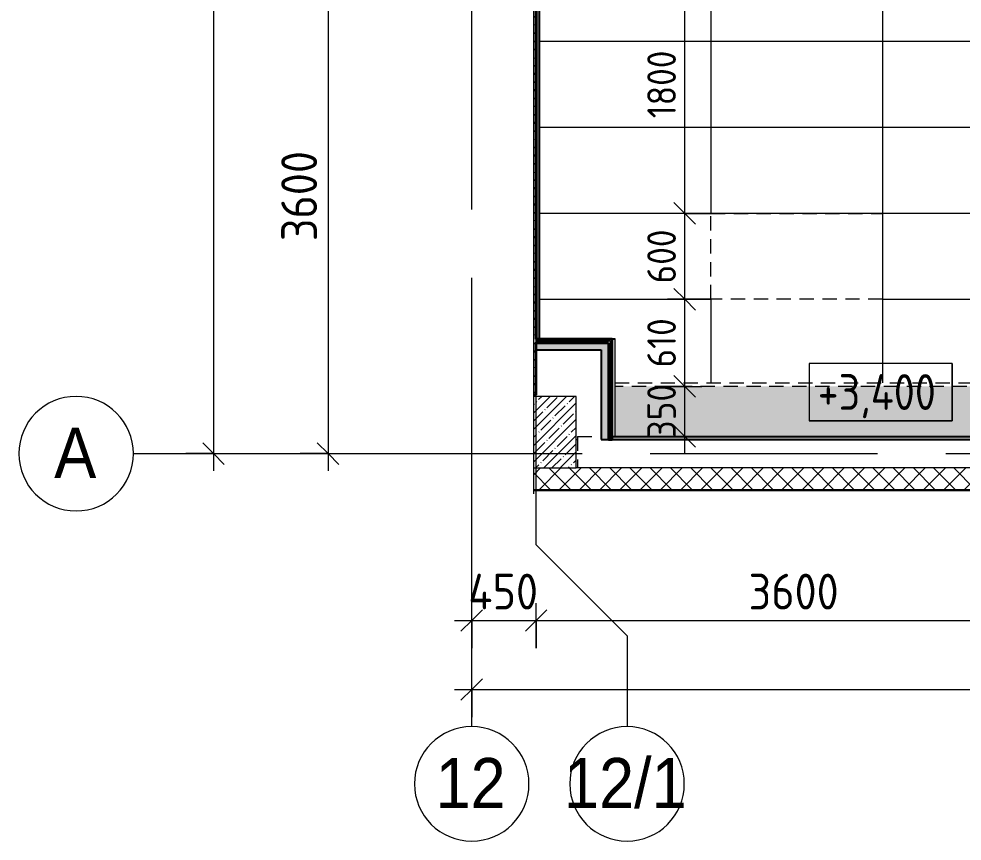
# Model space of a CAD drawing. Header units: millimetres. Extents: x 35146 to 234858, y -8553 to 29000.
# Drawn here: x 35146 to 41736, y -2706 to 3037 of the extents above; entities that cross this region are included whole.
import ezdxf

# ---------------------------------------------------------------- set-up
doc = ezdxf.new("R2010")
doc.units = ezdxf.units.MM
doc.linetypes.add('200_ШТРИХ__ш1_п0_6_', pattern=[160, 100, -60])
doc.linetypes.add('Осевая', pattern=[3175, 635, -476.25, 1587.5, -476.25])
for name, color, linetype, lineweight in [('A-ANNO-DIMS', 7, 'Continuous', 9), ('A-ANNO-DIMS-100', 7, 'Continuous', 9), ('A-DETL-GENF', 7, 'Continuous', 9), ('A-DETL-MBND', 7, '200_ШТРИХ__ш1_п0_6_', 9), ('A-DETL-MBND-1', 7, 'Continuous', 9), ('A-FLOR', 7, 'Continuous', 9), ('A-WALL', 7, 'Continuous', 9), ('G-ANNO-DIMS', 7, 'Continuous', 9), ('I-WALL', 7, 'Continuous', 9), ('S-COLS', 7, 'Continuous', 9), ('Оси', 7, 'Continuous', 9), ('Оси-1', 7, 'Continuous', 20), ('Оси-2', 7, 'Осевая', 9)]:
    doc.layers.add(name, color=color, linetype=linetype, lineweight=lineweight)
for name, color, linetype, lineweight, true_color in [('A-WALL-1', 7, 'Continuous', 25, 0x3c3c3c), ('A-WALL-2', 7, 'Continuous', 13, 0x3c3c3c), ('A-WALL-3', 7, 'Continuous', 35, 0x3c3c3c), ('A-WALL-FNSH-1', 7, 'Continuous', 9, 0x3c3c3c), ('A-WALL-FNSH-2', 7, 'Continuous', 13, 0x3c3c3c)]:
    doc.layers.add(name, color=color, linetype=linetype, lineweight=lineweight, true_color=true_color)
doc.styles.add('Arial', font='arial.ttf', dxfattribs={"width": 0.9, "height": 350})
doc.styles.add('GOST Common', font='GOST_Common.ttf', dxfattribs={"width": 0.9, "height": 250})
doc.styles.add('ISOCPEUR', font='isocpeur.ttf', dxfattribs={"width": 0.9, "height": 250})
doc.styles.add('ISOCPEUR_1', font='isocpeur.ttf', dxfattribs={"width": 0.9, "height": 200})
doc.dimstyles.new('ISO-2_0_0_9К_Средний_округл2', dxfattribs={"dimscale": 304.8, "dimtxt": 199.196235, "dimasz": 0.492126, "dimexe": 0.393701, "dimexo": 0, "dimgap": 0, "dimtad": 1, "dimdec": 0, "dimrnd": 10, "dimzin": 0, "dimdsep": 46, "dimtxsty": 'ISOCPEUR_1', "dimblk1": 'OBLIQUE', "dimblk2": 'OBLIQUE', "dimsah": 1, "dimcen": 0.09, "dimdle": 0.393701, "dimazin": 0, "dimtfac": 1, "dimtdec": 4, "dimtix": 1, "dimtmove": 0, "dimatfit": 3, "dimfxl": 1, "dimtvp": 1, "dimtolj": 1, "dimtzin": 0, "dimarcsym": 2})
doc.dimstyles.new('ISO-2_5_0_9К_БОЛЬШОЙ', dxfattribs={"dimscale": 304.8, "dimtxt": 248.995294, "dimasz": 0.492126, "dimexe": 0.393701, "dimexo": 0.984252, "dimgap": 0, "dimtad": 1, "dimdec": 0, "dimrnd": 10, "dimzin": 0, "dimdsep": 46, "dimtxsty": 'ISOCPEUR', "dimblk1": 'OBLIQUE', "dimblk2": 'OBLIQUE', "dimsah": 1, "dimcen": 0.09, "dimdle": 0.393701, "dimazin": 0, "dimtfac": 1, "dimtdec": 4, "dimtix": 1, "dimtmove": 0, "dimatfit": 3, "dimfxl": 1, "dimtvp": 1, "dimtolj": 1, "dimtzin": 0, "dimarcsym": 2})
doc.dimstyles.new('ISO-2_5_0_9К_БОЛЬШОЙ_1', dxfattribs={"dimscale": 304.8, "dimtxt": 248.995294, "dimasz": 0.492126, "dimexe": 0.393701, "dimexo": 0.984252, "dimgap": 0, "dimtad": 1, "dimdec": 0, "dimrnd": 10, "dimzin": 0, "dimdsep": 46, "dimtxsty": 'ISOCPEUR', "dimblk1": 'OBLIQUE', "dimblk2": 'OBLIQUE', "dimsah": 1, "dimcen": 0.09, "dimdle": 0.393701, "dimazin": 0, "dimtfac": 1, "dimtdec": 4, "dimtix": 1, "dimtmove": 2, "dimatfit": 3, "dimfxl": 1, "dimtvp": 1, "dimtolj": 1, "dimtzin": 0, "dimarcsym": 2})
pattern_1 = [(0, (0, 0), (121.92, 30.48), [10.058, -81.382, 10.058, -81.382, -487.68]), (0, (0, 0), (121.92, 30.48), [-182.88, 10.058, -172.822, 10.058, -81.382, -213.36]), (0, (0, 0), (121.92, 30.48), [-457.2, 10.058, -50.902, 10.058, -142.342]), (120, (45.72, 15.24), (-87.356454, 90.345817), [10.058, -81.382, 10.058, -81.382, -487.68]), (120, (45.72, 15.24), (-87.356454, 90.345817), [-182.88, 10.058, -172.822, 10.058, -81.382, -213.36]), (120, (45.72, 15.24), (-87.356454, 90.345817), [-457.2, 10.058, -50.902, 10.058, -142.342]), (240, (60.96, 76.2), (-34.563546, -120.825817), [10.058, -81.382, 10.058, -81.382, -487.68]), (240, (60.96, 76.2), (-34.563546, -120.825817), [-182.88, 10.058, -172.822, 10.058, -81.382, -213.36]), (240, (60.96, 76.2), (-34.563546, -120.825817), [-457.2, 10.058, -50.902, 10.058, -142.342])]
pattern_2 = [(45, (0, 0), (-106.066, 106.066), []), (135, (0, 0), (-106.066, -106.066), [])]

# ---------------------------------------------------------------- blocks, each defined once
blk = doc.blocks.new('BSC_Колонна _Прямоугольная - 500х500-V5-План потолков с обозначением видов отделки и геометрии 2 этажа в осях 12-23')
at = {"layer": 'S-COLS'}
h = blk.add_hatch(dxfattribs=at)
h.set_pattern_fill('FP_6', color=256, style=0, pattern_type=2)
h.set_pattern_definition([(45, (-38790, -150), (-57.02463, 57.02463), []), (45, (-38732.975, -150), (-57.02463, 57.02463), [100.806, -20.161, 3.353, -16.808])])
h.paths.add_polyline_path([(-47.3, -250), (250, -250), (250, 250), (-47.3, 250), (-47.3, 183.4)])
for p, q in [((250, 250), (-47.3, 250)), ((250, -250), (250, 250)), ((-47.3, -250), (250, -250))]:
    blk.add_line(p, q, dxfattribs=at)
blk = doc.blocks.new('DET_L_Линия разрыва - М100-30654842-План потолков с обозначением видов отделки и геометрии 2 этажа в осях 12-23')
at = {"layer": 'A-DETL-GENF'}
blk.add_line((24079.7, 0), (12339.9, 0), dxfattribs=at)
blk = doc.blocks.new('Ось сетки - D8-29747960-План потолков с обозначением видов отделки и геометрии 2 этажа в осях 12-23')
at = {"layer": 'Оси-1'}
for start, end in [(360, 180), (180, 360)]:
    blk.add_arc((0, 0), 4, start, end, dxfattribs=at)
blk = doc.blocks.new('DIMBLOCK12-План потолков с обозначением видов отделки и геометрии 2 этажа в осях 12-23')
at = {"layer": 'A-ANNO-DIMS-100', "lineweight": 20}
for p, q in [((37306, 3600), (37231, 3675)), ((37306, 3600), (37381, 3525)), ((37306, 0), (37231, 75)), ((37306, 0), (37381, -75))]:
    blk.add_line(p, q, dxfattribs=at)
at = {"layer": 'A-ANNO-DIMS-100'}
for p, q in [((37112.1, 3600), (37426, 3600)), ((37306, 3600), (37112.1, 3600)), ((37306, 3600), (37306, -120)), ((37112.1, 0), (37426, 0)), ((37306, 0), (37112.1, 0))]:
    blk.add_line(p, q, dxfattribs=at)
at = {"layer": 'A-ANNO-DIMS-100', "color": 0, "insert": (36979.4, 1484), "char_height": 250, "width": 758.478, "attachment_point": 1, "rotation": 90, "line_spacing_factor": 1.149209, "style": 'ISOCPEUR'}
blk.add_mtext('3600', dxfattribs=at)
blk = doc.blocks.new('_Oblique')
at = {"color": 0, "linetype": 'ByBlock', "lineweight": -2}
blk.add_line((-0.5, -0.5), (0.5, 0.5), dxfattribs=at)
blk = doc.blocks.new('DIMBLOCK13-План потолков с обозначением видов отделки и геометрии 2 этажа в осях 12-23')
at = {"layer": 'A-ANNO-DIMS-100'}
for p, q in [((36506, 27120), (36506, -120)), ((36312.1, 27000), (36626, 27000)), ((36506, 27000), (36312.1, 27000)), ((36312.1, 0), (36626, 0)), ((36506, 0), (36312.1, 0))]:
    blk.add_line(p, q, dxfattribs=at)
at = {"layer": 'A-ANNO-DIMS-100', "lineweight": 20}
for p, q in [((36506, 27000), (36431, 27075)), ((36506, 27000), (36581, 26925)), ((36506, 0), (36431, 75)), ((36506, 0), (36581, -75))]:
    blk.add_line(p, q, dxfattribs=at)
at = {"layer": 'A-ANNO-DIMS-100', "color": 0, "insert": (36179.4, 13799.6), "char_height": 250, "width": 948.097, "attachment_point": 1, "rotation": 90, "line_spacing_factor": 1.149209, "style": 'ISOCPEUR'}
blk.add_mtext('27000', dxfattribs=at)
blk = doc.blocks.new('DIMBLOCK14-План потолков с обозначением видов отделки и геометрии 2 этажа в осях 12-23')
at = {"layer": 'A-ANNO-DIMS-100'}
for p, q in [((38310, -1840.8), (38310, -1526.9)), ((84560, -1840.8), (84560, -1526.9)), ((38190, -1646.9), (84680, -1646.9)), ((38310, -1646.9), (38310, -1840.8)), ((84560, -1646.9), (84560, -1840.8))]:
    blk.add_line(p, q, dxfattribs=at)
at = {"layer": 'A-ANNO-DIMS-100', "lineweight": 20}
for p, q in [((38310, -1646.9), (38385, -1571.9)), ((84560, -1646.9), (84635, -1571.9)), ((38310, -1646.9), (38235, -1721.9)), ((84560, -1646.9), (84485, -1721.9))]:
    blk.add_line(p, q, dxfattribs=at)
at = {"layer": 'A-ANNO-DIMS-100', "color": 0, "insert": (62678.4, -1320.3), "char_height": 250, "width": 976.828, "attachment_point": 1, "line_spacing_factor": 1.149209, "style": 'ISOCPEUR'}
blk.add_mtext('46250', dxfattribs=at)
blk = doc.blocks.new('DIMBLOCK15-План потолков с обозначением видов отделки и геометрии 2 этажа в осях 12-23')
at = {"layer": 'A-ANNO-DIMS-100'}
for p, q in [((38310, -1358.9), (38310, -1045)), ((38760, -1358.9), (38760, -1045)), ((38190, -1165), (38760, -1165)), ((38310, -1165), (38310, -1358.9)), ((38760, -1165), (38760, -1358.9))]:
    blk.add_line(p, q, dxfattribs=at)
at = {"layer": 'A-ANNO-DIMS-100', "lineweight": 20}
for p, q in [((38310, -1165), (38385, -1090)), ((38760, -1165), (38835, -1090)), ((38310, -1165), (38235, -1240)), ((38760, -1165), (38685, -1240))]:
    blk.add_line(p, q, dxfattribs=at)
at = {"layer": 'A-ANNO-DIMS-100', "color": 0, "insert": (38286, -838.4), "char_height": 250, "width": 597.589, "attachment_point": 1, "line_spacing_factor": 1.149209, "style": 'ISOCPEUR'}
blk.add_mtext('450', dxfattribs=at)
blk = doc.blocks.new('DIMBLOCK16-План потолков с обозначением видов отделки и геометрии 2 этажа в осях 12-23')
at = {"layer": 'A-ANNO-DIMS-100'}
for p, q in [((38760, -1358.9), (38760, -1045)), ((42360, -1358.9), (42360, -1045)), ((38760, -1165), (42360, -1165)), ((38760, -1165), (38760, -1358.9)), ((42360, -1165), (42360, -1358.9))]:
    blk.add_line(p, q, dxfattribs=at)
at = {"layer": 'A-ANNO-DIMS-100', "lineweight": 20}
for p, q in [((38760, -1165), (38835, -1090)), ((42360, -1165), (42435, -1090)), ((38760, -1165), (38685, -1240)), ((42360, -1165), (42285, -1240))]:
    blk.add_line(p, q, dxfattribs=at)
at = {"layer": 'A-ANNO-DIMS-100', "color": 0, "insert": (40244, -838.4), "char_height": 250, "width": 758.478, "attachment_point": 1, "line_spacing_factor": 1.149209, "style": 'ISOCPEUR'}
blk.add_mtext('3600', dxfattribs=at)
blk = doc.blocks.new('DIMBLOCK33-План потолков с обозначением видов отделки и геометрии 2 этажа в осях 12-23')
at = {"layer": 'A-ANNO-DIMS-100', "lineweight": 20}
for p, q in [((39797.7, 470), (39722.7, 545)), ((39797.7, 470), (39872.7, 395)), ((39797.7, 121), (39722.7, 196)), ((39797.7, 121), (39872.7, 46))]:
    blk.add_line(p, q, dxfattribs=at)
at = {"layer": 'A-ANNO-DIMS-100'}
for p, q in [((39691.6, 470), (39917.7, 470)), ((39797.7, 470), (39691.6, 470)), ((39797.7, 1), (39797.7, 470)), ((39691.6, 121), (39917.7, 121)), ((39797.7, 121), (39691.6, 121))]:
    blk.add_line(p, q, dxfattribs=at)
at = {"layer": 'A-ANNO-DIMS-100', "color": 0, "insert": (39536.4, 105.9), "char_height": 200, "width": 455.087, "attachment_point": 1, "rotation": 90, "line_spacing_factor": 1.149209, "style": 'ISOCPEUR_1'}
blk.add_mtext('350', dxfattribs=at)
blk = doc.blocks.new('DIMBLOCK34-План потолков с обозначением видов отделки и геометрии 2 этажа в осях 12-23')
at = {"layer": 'A-ANNO-DIMS-100', "lineweight": 20}
for p, q in [((39797.7, 1078.3), (39722.7, 1153.3)), ((39797.7, 1078.3), (39872.7, 1003.3)), ((39797.7, 470), (39722.7, 545)), ((39797.7, 470), (39872.7, 395))]:
    blk.add_line(p, q, dxfattribs=at)
at = {"layer": 'A-ANNO-DIMS-100'}
for p, q in [((39980.1, 1078.3), (39677.7, 1078.3)), ((39797.7, 470), (39797.7, 1078.3)), ((39797.7, 1078.3), (39980.1, 1078.3)), ((39691.6, 470), (39917.7, 470)), ((39797.7, 470), (39691.6, 470))]:
    blk.add_line(p, q, dxfattribs=at)
at = {"layer": 'A-ANNO-DIMS-100', "color": 0, "insert": (39536.4, 601.8), "char_height": 200, "width": 413.715, "attachment_point": 1, "rotation": 90, "line_spacing_factor": 1.149209, "style": 'ISOCPEUR_1'}
blk.add_mtext('610', dxfattribs=at)
blk = doc.blocks.new('DIMBLOCK35-План потолков с обозначением видов отделки и геометрии 2 этажа в осях 12-23')
at = {"layer": 'A-ANNO-DIMS-100', "lineweight": 20}
for p, q in [((39797.7, 1678.3), (39722.7, 1753.3)), ((39797.7, 1678.3), (39872.7, 1603.3)), ((39797.7, 1078.3), (39722.7, 1153.3)), ((39797.7, 1078.3), (39872.7, 1003.3))]:
    blk.add_line(p, q, dxfattribs=at)
at = {"layer": 'A-ANNO-DIMS-100'}
for p, q in [((39980.1, 1678.3), (39677.7, 1678.3)), ((39797.7, 1078.3), (39797.7, 1678.3)), ((39797.7, 1678.3), (39980.1, 1678.3)), ((39980.1, 1078.3), (39677.7, 1078.3)), ((39797.7, 1078.3), (39980.1, 1078.3))]:
    blk.add_line(p, q, dxfattribs=at)
at = {"layer": 'A-ANNO-DIMS-100', "color": 0, "insert": (39536.4, 1188.7), "char_height": 200, "width": 455.087, "attachment_point": 1, "rotation": 90, "line_spacing_factor": 1.149209, "style": 'ISOCPEUR_1'}
blk.add_mtext('600', dxfattribs=at)
blk = doc.blocks.new('DIMBLOCK36-План потолков с обозначением видов отделки и геометрии 2 этажа в осях 12-23')
at = {"layer": 'A-ANNO-DIMS-100', "lineweight": 20}
for p, q in [((39797.7, 3478.3), (39722.7, 3553.3)), ((39797.7, 3478.3), (39872.7, 3403.3)), ((39797.7, 1678.3), (39722.7, 1753.3)), ((39797.7, 1678.3), (39872.7, 1603.3))]:
    blk.add_line(p, q, dxfattribs=at)
at = {"layer": 'A-ANNO-DIMS-100'}
for p, q in [((39980.1, 3478.3), (39677.7, 3478.3)), ((39797.7, 1678.3), (39797.7, 3478.3)), ((39797.7, 3478.3), (39980.1, 3478.3)), ((39980.1, 1678.3), (39677.7, 1678.3)), ((39797.7, 1678.3), (39980.1, 1678.3))]:
    blk.add_line(p, q, dxfattribs=at)
at = {"layer": 'A-ANNO-DIMS-100', "color": 0, "insert": (39536.4, 2342.7), "char_height": 200, "width": 565.411, "attachment_point": 1, "rotation": 90, "line_spacing_factor": 1.149209, "style": 'ISOCPEUR_1'}
blk.add_mtext('1800', dxfattribs=at)
blk = doc.blocks.new('Высотные отметки - 10х4_h_-17668695-План потолков с обозначением видов отделки и геометрии 2 этажа в осях 12-23')
at = {"layer": 'G-ANNO-DIMS'}
for p, q in [((-5, 4), (-5, 0)), ((5, 4), (-5, 4)), ((5, 4), (-5, 4)), ((-5, 4), (-5, 0)), ((5, 4), (5, 0)), ((5, 0), (5, 4)), ((5, 0), (-5, 0)), ((-5, 0), (5, 0))]:
    blk.add_line(p, q, dxfattribs=at)

msp = doc.modelspace()

# ---------------------------------------------------------------- hatches: boundary and pattern name
at = {"layer": 'A-DETL-MBND'}
h = msp.add_hatch(dxfattribs=at)
h.set_pattern_fill('FP_47', color=256, style=0, pattern_type=2)
h.set_pattern_definition([(0, (44781, 7079.5), (0, 600), []), (90, (44781, 7079.5), (-1200, 7e-14), [])])
h.paths.add_polyline_path([(47389, 495), (47389, 7049), (46759, 7049), (46759, 7659), (44211, 7659), (44211, 7049), (43410, 7049), (43410, 6478.3), (43580.1, 6478.3), (43580.1, 5878.3), (43410, 5878.3), (43410, 4078.3), (43580.1, 4078.3), (43580.1, 3478.3), (43410, 3478.3), (43410, 1678.3), (43580.1, 1678.3), (43580.1, 1078.3), (43410, 1078.3), (43410, 495), (47094.5, 495)])
h.paths.add_polyline_path([(42910, 495), (42910, 1078.3), (42380.1, 1078.3), (42380.1, 1678.3), (42910, 1678.3), (42910, 3478.3), (42380.1, 3478.3), (42380.1, 4078.3), (42910, 4078.3), (42910, 5878.3), (42380.1, 5878.3), (42380.1, 6478.3), (42910, 6478.3), (42910, 7049), (42889, 7049), (42889, 7679), (40348.2, 7679), (40381, 7670.2), (40245.8, 7633.9), (40245.7, 7679), (39061, 7679), (39061, 7379), (38781, 7379), (38781, 800), (39310, 800), (39310, 495), (42696.8, 495)])
h.paths.add_polyline_path([(45980.1, 1078.3), (44780.1, 1078.3), (44780.1, 1678.3), (45980.1, 1678.3), (45980.1, 1491.5)])
h.paths.add_polyline_path([(39980.1, 1078.3), (39980.1, 1678.3), (41180.1, 1678.3), (41180.1, 1078.3)])
h.paths.add_polyline_path([(44780.1, 3478.3), (44780.1, 4078.3), (45980.1, 4078.3), (45980.1, 3478.3)])
h.paths.add_polyline_path([(39980.1, 3478.3), (39980.1, 4078.3), (41180.1, 4078.3), (41180.1, 3478.3)])
h.paths.add_polyline_path([(44780.1, 5878.3), (44780.1, 6478.3), (45980.1, 6478.3), (45980.1, 5878.3)])
h.paths.add_polyline_path([(39980.1, 5878.3), (39981, 6478.3), (41180.1, 6478.3), (41180.1, 5878.3)])
h.paths.add_polyline_path([(39981.2, 7270), (39944.9, 7405.2), (40017.4, 7405.3)])
at = {"layer": 'A-DETL-MBND-1'}
h = msp.add_hatch(color=256, dxfattribs=at)
h.paths.add_polyline_path([(47094.5, 121), (47389, 121), (47389, 470), (43710, 470), (43710, 121), (44162.7, 121)])
h.paths.add_polyline_path([(42696.8, 121), (42889, 121), (42889, 470), (39310, 470), (39310, 121), (41230.8, 121)])
at = {"layer": 'A-WALL'}
h = msp.add_hatch(dxfattribs=at)
h.set_pattern_fill('FP_20', color=256, style=0, pattern_type=2)
h.set_pattern_definition([(45, (0, 0), (-70.71068, 70.71068), []), (135, (0, 0), (-70.71068, -70.71068), [])])
h.paths.add_polyline_path([(74946.9, -250), (75700, -250), (75700, -100), (38742.7, -100), (38742.7, -250), (73481, -250)])
at = {"layer": 'I-WALL'}
h = msp.add_hatch(dxfattribs=at)
h.set_pattern_fill('FP_17', color=256, style=0, pattern_type=2)
h.set_pattern_definition([(45, (0, 0), (-57.02463, 57.02463), []), (45, (57.025, 0), (-57.02463, 57.02463), [100.806, -20.161, 3.353, -16.808])])
h.paths.add_polyline_path([(38760, 410), (38760, 7400), (38742.7, 7400), (38742.7, 410)])
h = msp.add_hatch(dxfattribs=at)
h.set_pattern_fill('FP_45', color=256, style=0, pattern_type=2)
h.set_pattern_definition(pattern_1)
h.paths.add_polyline_path([(38780, 800), (38780, 7380), (38760, 7380), (38760, 800)])
h = msp.add_hatch(dxfattribs=at)
h.set_pattern_fill('FP_55', color=256, style=0, pattern_type=2)
h.set_pattern_definition(pattern_2)
h.paths.add_polyline_path([(38760, 787.5), (39290, 787.5), (39290, 800), (38760, 800)])
h = msp.add_hatch(dxfattribs=at)
h.set_pattern_fill('FP_55', color=256, style=0, pattern_type=2)
h.set_pattern_definition(pattern_2)
h.paths.add_polyline_path([(39277.5, 775), (39277.5, 787.5), (38760, 787.5), (38760, 775), (39265, 775)])
for points in [[(39265, 725), (39265, 775), (38760, 775), (38760, 725), (39215, 725)], [(39215, 100), (39265, 100), (39265, 725), (39215, 725), (39215, 333.4)]]:
    msp.add_hatch(color=256, dxfattribs=at).paths.add_polyline_path(points)
h = msp.add_hatch(dxfattribs=at)
h.set_pattern_fill('FP_55', color=256, style=0, pattern_type=2)
h.set_pattern_definition(pattern_2)
h.paths.add_polyline_path([(39265, 100), (39277.5, 100), (39277.5, 775), (39265, 775), (39265, 333.4)])
h = msp.add_hatch(dxfattribs=at)
h.set_pattern_fill('FP_55', color=256, style=0, pattern_type=2)
h.set_pattern_definition(pattern_2)
h.paths.add_polyline_path([(39290, 100), (39290, 787.5), (39277.5, 787.5), (39277.5, 100)])
h = msp.add_hatch(dxfattribs=at)
h.set_pattern_fill('FP_45', color=256, style=0, pattern_type=2)
h.set_pattern_definition(pattern_1)
h.paths.add_polyline_path([(41230.8, 100), (42890, 100), (42890, 120), (39290, 120), (39290, 100), (39764.9, 100)])

# ---------------------------------------------------------------- linework, layer by layer
at = {"layer": 'A-DETL-MBND'}
for p, q in [((38781, 7379), (38781, 800)), ((39980.1, 1078.3), (39980.1, 1678.3)), ((39980.1, 1678.3), (41180.1, 1678.3)), ((41180.1, 1678.3), (41180.1, 1078.3)), ((41180.1, 1078.3), (39980.1, 1078.3)), ((39310, 800), (39290, 800)), ((39310, 800), (39310, 120)), ((39310, 495), (47389, 495)), ((42889, 470), (39310, 470)), ((39050, 120), (39050, -100)), ((39050, 120), (39215, 120)), ((39310, 121), (42889, 121))]:
    msp.add_line(p, q, dxfattribs=at)
at = {"layer": 'A-FLOR'}
msp.add_line((39040, 100), (39050, 100), dxfattribs=at)
at = {"layer": 'A-WALL'}
for p, q in [((38760, 800), (38760, 775)), ((38760, 787.5), (39277.5, 787.5)), ((39277.5, 787.5), (39277.5, 100)), ((38742.7, -250), (75850, -250))]:
    msp.add_line(p, q, dxfattribs=at)
at = {"layer": 'A-WALL-1'}
for p, q in [((38780, 7380), (38780, 800)), ((38760, 725), (39215, 725)), ((39215, 725), (39215, 100)), ((39215, 100), (39265, 100)), ((39290, 120), (42890, 120)), ((39290, 100), (42910, 100))]:
    msp.add_line(p, q, dxfattribs=at)
at = {"layer": 'A-WALL-2'}
msp.add_line((42910, -100), (39040, -100), dxfattribs=at)
at = {"layer": 'A-WALL-3'}
for p, q in [((38760, 800), (38760, 7400)), ((38760, 7380), (38760, 800)), ((39290, 800), (38760, 800)), ((39290, 100), (39290, 800)), ((38760, 410), (38760, 775)), ((38760, 775), (39265, 775)), ((39265, 775), (39265, 100)), ((38742.7, 410), (38760, 410)), ((39265, 100), (39290, 100))]:
    msp.add_line(p, q, dxfattribs=at)
at = {"layer": 'A-WALL-FNSH-1'}
msp.add_line((38742.7, -258), (75858, -258), dxfattribs=at)
at = {"layer": 'A-WALL-FNSH-2'}
for p, q in [((38781, 801), (38781, 7380)), ((39311, 801), (38781, 801)), ((39290, 800), (39310, 800)), ((39310, 800), (39310, 120)), ((39311, 121), (39311, 801)), ((42889, 121), (39311, 121)), ((38742.7, -253), (75853, -253))]:
    msp.add_line(p, q, dxfattribs=at)
at = {"layer": 'Оси'}
for p, q in [((38760, -636.3), (38760, 1863.7)), ((38310, -1906.3), (38310, 593.7)), ((35946.2, 0), (38446.2, 0)), ((38760, -636.3), (39395, -1271.3)), ((39395, -1271.3), (39395, -1906.3))]:
    msp.add_line(p, q, dxfattribs=at)
at = {"layer": 'Оси-2'}
for p, q in [((38310, 593.7), (38310, 21277.7)), ((38760, 1863.7), (38760, 12700)), ((38446.2, 0), (82200, 0))]:
    msp.add_line(p, q, dxfattribs=at)

# ---------------------------------------------------------------- block references
at = {"layer": 'A-DETL-GENF', "rotation": 270.0000000000003}
msp.add_blockref('DET_L_Линия разрыва - М100-30654842-План потолков с обозначением видов отделки и геометрии 2 этажа в осях 12-23', (38742.7, 23799.7), dxfattribs=at)
at = {"layer": 'G-ANNO-DIMS', "xscale": 99.99999999999993, "yscale": 99.99999999999993, "zscale": 99.99999999999993}
msp.add_blockref('Высотные отметки - 10х4_h_-17668695-План потолков с обозначением видов отделки и геометрии 2 этажа в осях 12-23', (41167, 228.6), dxfattribs=at)
at = {"layer": 'S-COLS'}
msp.add_blockref('BSC_Колонна _Прямоугольная - 500х500-V5-План потолков с обозначением видов отделки и геометрии 2 этажа в осях 12-23', (38790, 150), dxfattribs=at)
at = {"layer": 'Оси-1', "xscale": 99.99999999999993, "yscale": 99.99999999999993, "zscale": 99.99999999999993, "rotation": 269.9999999999994}
msp.add_blockref('Ось сетки - D8-29747960-План потолков с обозначением видов отделки и геометрии 2 этажа в осях 12-23', (35546.2, 0), dxfattribs=at)
at = {"layer": 'Оси-1', "xscale": 99.99999999999993, "yscale": 99.99999999999993, "zscale": 99.99999999999993}
for p in [(38310, -2306.3), (39395, -2306.3)]:
    msp.add_blockref('Ось сетки - D8-29747960-План потолков с обозначением видов отделки и геометрии 2 этажа в осях 12-23', p, dxfattribs=at)

# ---------------------------------------------------------------- texts
at = {"layer": 'G-ANNO-DIMS', "insert": (40727, 555.3), "char_height": 250, "width": 1055.976, "attachment_point": 1, "line_spacing_factor": 1.022761, "style": 'GOST Common'}
msp.add_mtext('+3,400', dxfattribs=at)
at = {"layer": 'Оси', "char_height": 350, "attachment_point": 1, "style": 'Arial'}
for s, insert, width in [('\\fArial|b0|i0|c204|p34|;\\W.9;А', (35393.4, 181), 360.759), ('12/1', (38954.7, -2125.6), 1060.633), ('12', (38057.4, -2125.6), 606.076)]:
    msp.add_mtext(s, dxfattribs=dict(at, insert=insert, width=width))

# ---------------------------------------------------------------- dimensions: what is measured, and where the dimension line sits
at = {"layer": 'A-ANNO-DIMS'}
dim = msp.add_linear_dim(base=(36506, 0), p1=(36612.1, 27000), p2=(36612.1, 0), angle=90, dimstyle='ISO-2_5_0_9К_БОЛЬШОЙ_1', override={"dimpost": '<>', "dimfxl": 26999.999823}, dxfattribs=at)
dim.commit()
dim.dimension.update_dxf_attribs({"geometry": 'DIMBLOCK13-План потолков с обозначением видов отделки и геометрии 2 этажа в осях 12-23', "text_midpoint": (36346.1, 14273.6), "dimtype": 160, "text_rotation": 90})
for base, p1, p2, dimstyle, override, picture, middle in [((37306, 0), (37412.1, 3600), (37412.1, 0), 'ISO-2_5_0_9К_БОЛЬШОЙ', {"dimpost": '<>', "dimfxl": 3600}, 'DIMBLOCK12-План потолков с обозначением видов отделки и геометрии 2 этажа в осях 12-23', (37181, 1800)), ((39797.7, 3478.3), (39980.1, 1678.3), (39980.1, 3478.3), 'ISO-2_0_0_9К_Средний_округл2', {"dimpost": '<>', "dimfxl": 1800}, 'DIMBLOCK36-План потолков с обозначением видов отделки и геометрии 2 этажа в осях 12-23', (39697.7, 2578.3)), ((39797.7, 1678.3), (39980.1, 1078.3), (39980.1, 1678.3), 'ISO-2_0_0_9К_Средний_округл2', {"dimpost": '<>', "dimfxl": 600}, 'DIMBLOCK35-План потолков с обозначением видов отделки и геометрии 2 этажа в осях 12-23', (39697.7, 1378.3)), ((39797.7, 1078.3), (39691.6, 470), (39980.1, 1078.3), 'ISO-2_0_0_9К_Средний_округл2', {"dimpost": '<>', "dimfxl": 673.187477}, 'DIMBLOCK34-План потолков с обозначением видов отделки и геометрии 2 этажа в осях 12-23', (39697.7, 774.1)), ((39797.7, 470), (39691.6, 121), (39691.6, 470), 'ISO-2_0_0_9К_Средний_округл2', {"dimpost": '<>', "dimfxl": 349}, 'DIMBLOCK33-План потолков с обозначением видов отделки и геометрии 2 этажа в осях 12-23', (39697.7, 295.5))]:
    dim = msp.add_linear_dim(base=base, p1=p1, p2=p2, angle=90, dimstyle=dimstyle, override=override, dxfattribs=at)
    dim.commit()
    dim.dimension.update_dxf_attribs({"geometry": picture, "text_midpoint": middle})
for base, p1, p2, override, picture, middle in [((38760, -1165), (38310, -1058.9), (38760, -1058.9), {"dimpost": '<>', "dimfxl": 450}, 'DIMBLOCK15-План потолков с обозначением видов отделки и геометрии 2 этажа в осях 12-23', (38535, -1040)), ((42360, -1165), (38760, -1058.9), (42360, -1058.9), {"dimpost": '<>', "dimfxl": 3600}, 'DIMBLOCK16-План потолков с обозначением видов отделки и геометрии 2 этажа в осях 12-23', (40560, -1040))]:
    dim = msp.add_linear_dim(base=base, p1=p1, p2=p2, dimstyle='ISO-2_5_0_9К_БОЛЬШОЙ', override=override, dxfattribs=at)
    dim.commit()
    dim.dimension.update_dxf_attribs({"geometry": picture, "text_midpoint": middle})
dim = msp.add_linear_dim(base=(84560, -1646.9), p1=(38310, -1540.8), p2=(84560, -1540.8), dimstyle='ISO-2_5_0_9К_БОЛЬШОЙ_1', override={"dimpost": '<>', "dimfxl": 46250}, dxfattribs=at)
dim.commit()
dim.dimension.update_dxf_attribs({"geometry": 'DIMBLOCK14-План потолков с обозначением видов отделки и геометрии 2 этажа в осях 12-23', "text_midpoint": (63166.8, -1486.9), "dimtype": 160})

doc.saveas('drawing.dxf')
